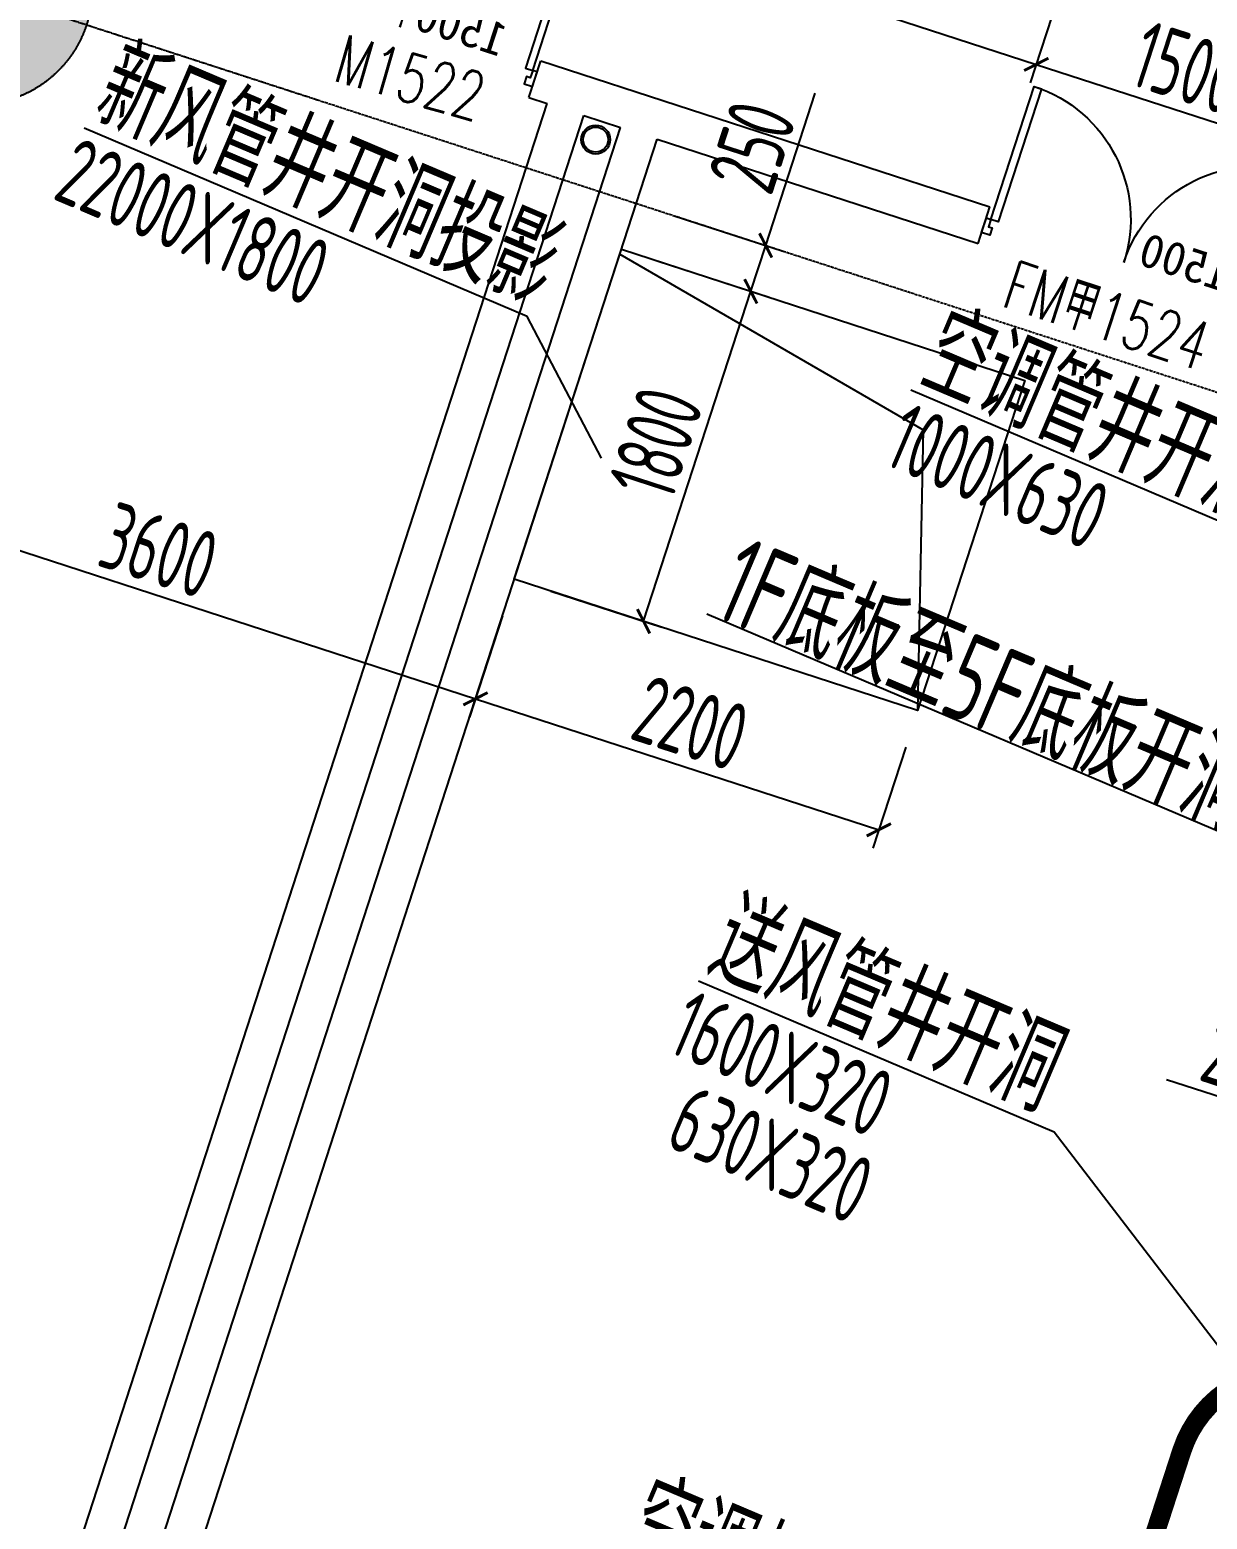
# Model space of a CAD drawing. Extents: x -3523 to 12007717, y -6694179 to 21431.
# Drawn here: x 11934658 to 11940766, y -6388192 to -6380466 of the extents above; entities that cross this region are included whole.
import ezdxf
from ezdxf.enums import TextEntityAlignment as Align
from ezdxf.xclip import XClip

# ---------------------------------------------------------------- set-up
doc = ezdxf.new("R2010")
doc.units = 0
doc.header["$LTSCALE"] = 10
doc.header["$MEASUREMENT"] = 0
doc.header["$XCLIPFRAME"] = 0
doc.linetypes.add('A3-RG-axis-100$0$CENTER', pattern=[2, 1.25, -0.25, 0.25, -0.25])
doc.linetypes.add('DASHED2', pattern=[0.375, 0.25, -0.125])
for name, color, linetype in [('A-CLOD', 200, 'Continuous'), ('A3-RB-4F-100$0$A-DIMS-100', 1, 'Continuous'), ('A3-RG-axis-100$0$A-GRID', 1, 'A3-RG-axis-100$0$CENTER'), ('A3-RI-4F$0$A-DOOR', 32, 'Continuous'), ('A3-RI-4F$0$A-WALL', 7, 'Continuous'), ('A3-RM-4F$0$0P-1', 191, 'Continuous'), ('A3-RM-4F$0$0P-FE-FH-V', 141, 'Continuous'), ('A3-RM-4F$0$A-EQPM', 55, 'Continuous'), ('A3-RS-1F$0$A-HATH-GRAY', 8, 'Continuous'), ('A3-RS-1F$0$A-WALL', 7, 'Continuous'), ('A3-SYMB-4F-100$0$A-SYMB', 4, 'Continuous'), ('A3-SYMB-4F-100$0$A-SYMB-AREA', 4, 'Continuous'), ('A3-SYMB-4F-100$0$A-SYMB-DOOR', 3, 'Continuous'), ('A3-SYMB-4F-100$0$A-SYMB-DOOR1', 3, 'Continuous'), ('A3-SYMB-4F-100$0$A-SYMB-DOOR2', 3, 'Continuous'), ('A3-SYMB-4F-100$0$A-SYMB-DOOR3', 3, 'Continuous'), ('A3-SYMB-4F-100$0$A-SYMB-NAME', 4, 'Continuous'), ('A3-SYMB-4F-100$0$A-SYMB-NAME-E', 4, 'Continuous')]:
    doc.layers.add(name, color=color, linetype=linetype)
doc.styles.add('A3-RB-4F-100$0$XD2008', font='xd-hzs.shx', dxfattribs={"width": 0.7, "bigfont": 'xd-hztxt.shx'})
doc.styles.add('A3-RI-4F$0$Standard', font='')
doc.styles.add('A3-SYMB-4F-100$0$ECADI', font='hzs.shx', dxfattribs={"width": 0.7, "bigfont": 'hztxt.shx'})
doc.styles.add('A3-SYMB-4F-100$0$ECADI-TXT', font='simplex.shx', dxfattribs={"bigfont": 'hztxt.shx'})
doc.styles.get('A3-RI-4F$0$Standard').set_extended_font_data('SimSun')
doc.dimstyles.new('A3-RB-4F-100$0$XD100$0', dxfattribs={"dimscale": 100, "dimtxt": 3.5, "dimasz": 1, "dimexe": 1, "dimexo": 2, "dimgap": 0.5, "dimtad": 1, "dimdec": 0, "dimdsep": 46, "dimtxsty": 'A3-RB-4F-100$0$XD2008', "dimblk1": 'A3-RB-4F-100$0$_ARCHTICK', "dimblk2": 'A3-RB-4F-100$0$_ARCHTICK', "dimsah": 1, "dimcen": 2.5, "dimclrt": 4, "dimaunit": 1, "dimadec": 0, "dimazin": 0, "dimtfac": 1, "dimtdec": 0, "dimtix": 1, "dimtmove": 0, "dimatfit": 3, "dimfxl": 0, "dimtolj": 1, "dimtzin": 0, "dimarcsym": 0})

# ---------------------------------------------------------------- blocks, each defined once
blk = doc.blocks.new('A3-RI-4F$0$J-双扇门-1500')
for points in [[(25, 80), (25, 805), (65, 805), (65, 80)], [(1475, 80), (1475, 805), (1435, 805), (1435, 80)], [(0, 80), (25, 80), (25, 40), (45, 40), (45, 0), (0, 0)], [(1500, 80), (1475, 80), (1475, 40), (1455, 40), (1455, 0), (1500, 0)]]:
    blk.add_lwpolyline(points, close=True)
for centre, start, end in [((25, 80), 0, 90), ((1475, 80), 90, 180)]:
    blk.add_arc(centre, 725, start, end)
at = {"layer": 'Defpoints', "style": 'A3-RI-4F$0$Standard'}
blk.add_text('1500', height=175, rotation=360, dxfattribs=at).set_placement((210.4, 93.8))
blk = doc.blocks.new('A3-RI-4F')
at = {"layer": 'A3-RI-4F$0$A-WALL'}
for p, q in [((11937247.3, -6380818), (11937309.1, -6380627.7)), ((11937309.1, -6380627.7), (11939639.2, -6381384.8)), ((11932629.9, -6395352.5), (11937342.4, -6380848.9)), ((11937247.3, -6380818), (11937342.4, -6380848.9)), ((11932820.1, -6395414.3), (11937532.7, -6380910.7)), ((11937532.7, -6380910.7), (11937722.9, -6380972.5)), ((11933010.4, -6395476.1), (11937722.9, -6380972.5)), ((11933138.8, -6395728.1), (11937913.1, -6381034.3)), ((11937913.1, -6381034.3), (11939577.4, -6381575)), ((11939577.4, -6381575), (11939639.2, -6381384.8))]:
    blk.add_line(p, q, dxfattribs=at)
at = {"layer": 'A3-RI-4F$0$A-DOOR', "xscale": -1, "rotation": 341.9999999983989}
for p in [(11937265.9, -6380760.9), (11941022.6, -6381981.5)]:
    blk.add_blockref('A3-RI-4F$0$J-双扇门-1500', p, dxfattribs=at)
blk = doc.blocks.new('A3-RG-axis-100')
at = {"layer": 'A3-RG-axis-100$0$A-GRID'}
blk.add_line((11908702.6, -6371911.2), (12006585.7, -6403715.4), dxfattribs=at)
blk = doc.blocks.new('A3-SYMB-4F-100$0$ECADI-TAG-ROOM')
at = {"layer": 'A3-SYMB-4F-100$0$A-SYMB-AREA', "style": 'A3-SYMB-4F-100$0$ECADI', "width": 0.7}
blk.add_attdef('340M2', text='', height=2.5, dxfattribs=at).set_placement((7.167, -1.75), align=Align.MIDDLE_LEFT)
at = {"layer": 'A3-SYMB-4F-100$0$A-SYMB-NAME', "style": 'A3-SYMB-4F-100$0$ECADI', "width": 0.7}
blk.add_attdef('CHINESENAME', (-5.125, 0.088), '', height=4.5, dxfattribs=at)
at = {"layer": 'A3-SYMB-4F-100$0$A-SYMB-NAME-E', "style": 'A3-SYMB-4F-100$0$ECADI', "width": 0.7}
for tag, p in [('ENGLISHHIGH', (-5.125, 8.04)), ('ENGLISHLOW', (-5.125, 4.84))]:
    blk.add_attdef(tag, p, '', height=2.5, dxfattribs=at)
blk = doc.blocks.new('A3-SYMB-4F-100$0$ECADI-TAG-DOOR')
at = {"layer": 'A3-SYMB-4F-100$0$A-SYMB-DOOR', "style": 'A3-SYMB-4F-100$0$ECADI-TXT', "width": 0.7}
for tag, p in [('门窗主编号1', (-6.414, 7.257)), ('门窗主编号2', (2.085, 7.257))]:
    blk.add_attdef(tag, p, '', height=2.5, dxfattribs=at)
at = {"layer": 'A3-SYMB-4F-100$0$A-SYMB-DOOR', "style": 'A3-SYMB-4F-100$0$ECADI-TXT', "width": 0.7, "flags": 1}
for tag, p in [('洞口尺寸(宽X高)', (-6.416, 1.62)), ('备注', (-6.394, -1.213))]:
    blk.add_attdef(tag, p, '', height=2.5, dxfattribs=at)
at = {"layer": 'A3-SYMB-4F-100$0$A-SYMB-DOOR1', "style": 'A3-SYMB-4F-100$0$ECADI-TXT', "width": 0.7}
blk.add_attdef('门窗辅编号1', (-6.414, 4.413), '', height=2.5, dxfattribs=at)
at = {"layer": 'A3-SYMB-4F-100$0$A-SYMB-DOOR2', "style": 'A3-SYMB-4F-100$0$ECADI-TXT', "width": 0.7}
blk.add_attdef('门窗辅编号2', (-2.861, 4.413), '', height=2.5, dxfattribs=at)
at = {"layer": 'A3-SYMB-4F-100$0$A-SYMB-DOOR3', "style": 'A3-SYMB-4F-100$0$ECADI-TXT', "width": 0.7}
blk.add_attdef('门窗辅编号3', (2.323, 4.413), '', height=2.5, dxfattribs=at)
blk = doc.blocks.new('A3-SYMB-4F-100')
at = {"layer": 'A3-SYMB-4F-100$0$A-SYMB'}
for points in [[(11937623.8, -6382688.3), (11937238, -6381952.8), (11934940, -6380977.3)], [(11941514.7, -6384113.4), (11941274.1, -6383204.6), (11939228.8, -6382336.4)], [(11943457.6, -6383885.5), (11941232.6, -6384797.2), (11938170.3, -6383497.3)], [(11941929.3, -6388737.4), (11939973, -6386184.6), (11938127, -6385401)]]:
    blk.add_lwpolyline(points, dxfattribs=at)
ref = blk.add_blockref('A3-SYMB-4F-100$0$ECADI-TAG-ROOM', (11935061, -6380986.7), dxfattribs=dict(at, xscale=-99.99999999989049, yscale=100.0000000001164, rotation=337.0000000008721))
ref.add_attrib('CHINESENAME', '新风管井开洞投影', (11934965.4, -6380936.6), dxfattribs={"height": 450, "rotation": 337, "style": 'A3-SYMB-4F-100$0$ECADI', "width": 0.7})
ref = blk.add_blockref('A3-SYMB-4F-100$0$ECADI-TAG-ROOM', (11934863.9, -6381390.3), dxfattribs=dict(at, xscale=-99.99999999989049, yscale=100.0000000001164, rotation=337.0000000008721))
ref.add_attrib('CHINESENAME', '22000X1800', (11934768.3, -6381340.2), dxfattribs={"height": 350, "rotation": 337, "style": 'A3-SYMB-4F-100$0$ECADI', "width": 0.7})
ref = blk.add_blockref('A3-SYMB-4F-100$0$ECADI-TAG-ROOM', (11939344.4, -6382360.8), dxfattribs=dict(at, xscale=-99.99999999989049, yscale=100.0000000001164, rotation=337.0000000008721))
ref.add_attrib('CHINESENAME', '空调管井开洞', (11939248.8, -6382310.7), dxfattribs={"height": 450, "rotation": 337, "style": 'A3-SYMB-4F-100$0$ECADI', "width": 0.7})
ref = blk.add_blockref('A3-SYMB-4F-100$0$ECADI-TAG-ROOM', (11939172.3, -6382766), dxfattribs=dict(at, xscale=-99.99999999989049, yscale=100.0000000001164, rotation=337.0000000008721))
ref.add_attrib('CHINESENAME', '1000X630', (11939076.7, -6382715.9), dxfattribs={"height": 350, "rotation": 337, "style": 'A3-SYMB-4F-100$0$ECADI', "width": 0.7})
ref = blk.add_blockref('A3-SYMB-4F-100$0$ECADI-TAG-ROOM', (11939091.5, -6383895.3), dxfattribs=dict(at, xscale=-99.99999999989046, yscale=100.0000000001164, rotation=337.0000000009601))
ref.add_attrib('CHINESENAME', '1F底板至5F底板开洞', (11938191.3, -6383503.7), dxfattribs={"height": 450, "rotation": 337, "style": 'A3-SYMB-4F-100$0$ECADI', "width": 0.7})
ref = blk.add_blockref('A3-SYMB-4F-100$0$ECADI-TAG-ROOM', (11938248, -6385410.3), dxfattribs=dict(at, xscale=-99.99999999989049, yscale=100.0000000001164, rotation=337.0000000008721))
ref.add_attrib('CHINESENAME', '送风管井开洞', (11938152.4, -6385360.2), dxfattribs={"height": 450, "rotation": 337, "style": 'A3-SYMB-4F-100$0$ECADI', "width": 0.7})
ref = blk.add_blockref('A3-SYMB-4F-100$0$ECADI-TAG-ROOM', (11938050.9, -6385813.9), dxfattribs=dict(at, xscale=-99.99999999989049, yscale=100.0000000001164, rotation=337.0000000008721))
ref.add_attrib('CHINESENAME', '1600X320', (11937955.3, -6385763.8), dxfattribs={"height": 350, "rotation": 337, "style": 'A3-SYMB-4F-100$0$ECADI', "width": 0.7})
ref = blk.add_blockref('A3-SYMB-4F-100$0$ECADI-TAG-ROOM', (11938041.3, -6386303.6), dxfattribs=dict(at, xscale=-99.99999999989049, yscale=100.0000000001164, rotation=337.0000000008721))
ref.add_attrib('CHINESENAME', '630X320', (11937945.7, -6386253.5), dxfattribs={"height": 350, "rotation": 337, "style": 'A3-SYMB-4F-100$0$ECADI', "width": 0.7})
ref = blk.add_blockref('A3-SYMB-4F-100$0$ECADI-TAG-ROOM', (11938186.1, -6388579.5), dxfattribs=dict(at, xscale=99.99999999989046, yscale=100.0000000001164, rotation=337))
ref.add_attrib('CHINESENAME', '空调机房', (11937717.8, -6388371.1), dxfattribs={"height": 450, "rotation": 337, "style": 'A3-SYMB-4F-100$0$ECADI', "width": 0.7})
at = {"layer": 'A3-SYMB-4F-100$0$A-SYMB-DOOR'}
ref = blk.add_blockref('A3-SYMB-4F-100$0$ECADI-TAG-DOOR', (11936993.6, -6381706.7), dxfattribs=dict(at, xscale=99.99999999997293, yscale=100, zscale=100, rotation=344.0251775405333))
ref.add_attrib('门窗主编号1', 'M1522', dxfattribs={"height": 250, "rotation": 344.02518, "style": 'A3-SYMB-4F-100$0$ECADI-TXT', "width": 0.7}).set_placement((11936973, -6380943.1), align=Align.RIGHT)
ref = blk.add_blockref('A3-SYMB-4F-100$0$ECADI-TAG-DOOR', (11940718.1, -6383000.5), dxfattribs=dict(at, xscale=99.9999999999729, yscale=100, zscale=100, rotation=341.8379650759512))
ref.add_attrib('门窗主编号1', 'FM甲1524', dxfattribs={"height": 250, "rotation": 341.83797, "style": 'A3-SYMB-4F-100$0$ECADI-TXT', "width": 0.7}).set_placement((11940726.7, -6382236.7), align=Align.RIGHT)
blk = doc.blocks.new('A3-RM-4F$0$DFA')
at = {"layer": 'A3-RM-4F$0$0P-FE-FH-V'}
for radius in [75, 65]:
    blk.add_circle((0, 0), radius, dxfattribs=at)
blk = doc.blocks.new('A3-RM-4F')
at = {"layer": 'A3-RM-4F$0$A-EQPM'}
blk.add_lwpolyline([(11937727.7, -6381604.9), (11939820, -6382284.7), (11939263.8, -6383996.6), (11937171.4, -6383316.8)], close=True, dxfattribs=at)
blk.add_lwpolyline([(11937719.3, -6381630.7), (11939293, -6382542.2), (11939263.8, -6383996.6)], dxfattribs=at)
at = {"layer": 'A3-RM-4F$0$0P-1'}
blk.add_blockref('A3-RM-4F$0$DFA', (11937593.8, -6381035.7), dxfattribs=at)
at = {"layer": 'A3-RM-4F$0$0P-FE-FH-V'}
blk.add_blockref('A3-RM-4F$0$DFA', (11937593.8, -6381035.7), dxfattribs=at)
blk = doc.blocks.new('A3-RB-4F-100$0$_ARCHTICK')
at = {"color": 0, "linetype": 'ByBlock', "const_width": 0.15}
blk.add_lwpolyline([(-0.5, -0.5), (0.5, 0.5)], dxfattribs=at)
blk = doc.blocks.new('*D2627')
at = {"layer": 'A3-RB-4F-100$0$A-DIMS-100', "color": 0, "lineweight": -2}
for p, q in [((11939988.4, -6380310.3), (11939848.5, -6380740.7)), ((11939879.4, -6380645.6), (11941306, -6381109.1)), ((11941414.9, -6380773.9), (11941275.1, -6381204.2))]:
    blk.add_line(p, q, dxfattribs=at)
at = {"layer": 'Defpoints', "color": 0}
for p in [(11940050.2, -6380120.1), (11941476.7, -6380583.7), (11941306, -6381109.1)]:
    blk.add_point(p, dxfattribs=at)
at = {"layer": 'A3-RB-4F-100$0$A-DIMS-100', "color": 0, "lineweight": -2, "xscale": 100, "yscale": 100, "zscale": 100}
for p, rotation in [((11939879.4, -6380645.6), 162.0000000001685), ((11941306, -6381109.1), 342.0000000001685)]:
    blk.add_blockref('A3-RB-4F-100$0$_ARCHTICK', p, dxfattribs=dict(at, rotation=rotation))
at = {"layer": 'A3-RB-4F-100$0$A-DIMS-100', "color": 4, "insert": (11940662.2, -6380663.4), "char_height": 350, "attachment_point": 5, "rotation": 342, "style": 'A3-RB-4F-100$0$XD2008'}
blk.add_mtext('\\A1;1500', dxfattribs=at)
blk = doc.blocks.new('*D2564')
at = {"layer": 'A3-RB-4F-100$0$A-DIMS-100', "color": 0, "lineweight": -2}
for p, q in [((11938324, -6379769.6), (11938184.2, -6380199.9)), ((11938215.1, -6380104.8), (11939879.4, -6380645.6)), ((11939988.4, -6380310.3), (11939848.5, -6380740.7))]:
    blk.add_line(p, q, dxfattribs=at)
at = {"layer": 'Defpoints', "color": 0}
for p in [(11938385.8, -6379579.4), (11940050.2, -6380120.1), (11939879.4, -6380645.6)]:
    blk.add_point(p, dxfattribs=at)
at = {"layer": 'A3-RB-4F-100$0$A-DIMS-100', "color": 0, "lineweight": -2, "xscale": 100, "yscale": 100, "zscale": 100}
for p, rotation in [((11938215.1, -6380104.8), 162.0000000001638), ((11939879.4, -6380645.6), 342.0000000001638)]:
    blk.add_blockref('A3-RB-4F-100$0$_ARCHTICK', p, dxfattribs=dict(at, rotation=rotation))
at = {"layer": 'A3-RB-4F-100$0$A-DIMS-100', "color": 4, "insert": (11939116.8, -6380161.2), "char_height": 350, "attachment_point": 5, "rotation": 342, "style": 'A3-RB-4F-100$0$XD2008'}
blk.add_mtext('\\A1;1750', dxfattribs=at)
blk = doc.blocks.new('*D2579')
at = {"layer": 'A3-RB-4F-100$0$A-DIMS-100', "color": 0, "lineweight": -2}
for p, q in [((11941439.4, -6386199.9), (11940554.9, -6385912.6)), ((11941243.1, -6386804.2), (11941470.3, -6386104.8)), ((11941433.3, -6386866), (11941660.5, -6386166.6)), ((11941629.6, -6386261.7), (11941439.4, -6386199.9))]:
    blk.add_line(p, q, dxfattribs=at)
at = {"layer": 'Defpoints', "color": 0}
for p in [(11941629.6, -6386261.7), (11941181.2, -6386994.4), (11941371.5, -6387056.2)]:
    blk.add_point(p, dxfattribs=at)
at = {"layer": 'A3-RB-4F-100$0$A-DIMS-100', "color": 0, "lineweight": -2, "xscale": 100, "yscale": 100, "zscale": 100}
for p, rotation in [((11941439.4, -6386199.9), 161.9999999997568), ((11941629.6, -6386261.7), 341.9999999997568)]:
    blk.add_blockref('A3-RB-4F-100$0$_ARCHTICK', p, dxfattribs=dict(at, rotation=rotation))
at = {"layer": 'A3-RB-4F-100$0$A-DIMS-100', "color": 4, "insert": (11940971.6, -6385811.4), "char_height": 350, "attachment_point": 5, "rotation": 342, "style": 'A3-RB-4F-100$0$XD2008'}
blk.add_mtext('\\A1;200', dxfattribs=at)
blk = doc.blocks.new('*D2520')
at = {"layer": 'A3-RB-4F-100$0$A-DIMS-100', "color": 0, "lineweight": -2}
for p, q in [((11933685.8, -6382394.6), (11933515.4, -6382919.2)), ((11933546.3, -6382824.1), (11936970.1, -6383936.5)), ((11937109.6, -6383507), (11936939.2, -6384031.6))]:
    blk.add_line(p, q, dxfattribs=at)
at = {"layer": 'Defpoints', "color": 0}
for p in [(11933747.6, -6382204.3), (11937171.4, -6383316.8), (11936970.1, -6383936.5)]:
    blk.add_point(p, dxfattribs=at)
at = {"layer": 'A3-RB-4F-100$0$A-DIMS-100', "color": 0, "lineweight": -2, "xscale": 100, "yscale": 100, "zscale": 100}
for p, rotation in [((11933546.3, -6382824.1), 161.9999999997816), ((11936970.1, -6383936.5), 341.9999999997816)]:
    blk.add_blockref('A3-RB-4F-100$0$_ARCHTICK', p, dxfattribs=dict(at, rotation=rotation))
at = {"layer": 'A3-RB-4F-100$0$A-DIMS-100', "color": 4, "insert": (11935327.7, -6383166.3), "char_height": 350, "attachment_point": 5, "rotation": 342, "style": 'A3-RB-4F-100$0$XD2008'}
blk.add_mtext('\\A1;3600', dxfattribs=at)
blk = doc.blocks.new('*D2521')
at = {"layer": 'A3-RB-4F-100$0$A-DIMS-100', "color": 0, "lineweight": -2}
for p, q in [((11937109.6, -6383507), (11936939.2, -6384031.6)), ((11936970.1, -6383936.5), (11939062.4, -6384616.4)), ((11939202, -6384186.8), (11939031.5, -6384711.5))]:
    blk.add_line(p, q, dxfattribs=at)
at = {"layer": 'Defpoints', "color": 0}
for p in [(11937171.4, -6383316.8), (11939263.8, -6383996.6), (11939062.4, -6384616.4)]:
    blk.add_point(p, dxfattribs=at)
at = {"layer": 'A3-RB-4F-100$0$A-DIMS-100', "color": 0, "lineweight": -2, "xscale": 100, "yscale": 100, "zscale": 100}
for p, rotation in [((11936970.1, -6383936.5), 161.9999999997829), ((11939062.4, -6384616.4), 341.999999999783)]:
    blk.add_blockref('A3-RB-4F-100$0$_ARCHTICK', p, dxfattribs=dict(at, rotation=rotation))
at = {"layer": 'A3-RB-4F-100$0$A-DIMS-100', "color": 4, "insert": (11938085.8, -6384062.5), "char_height": 350, "attachment_point": 5, "rotation": 342, "style": 'A3-RB-4F-100$0$XD2008'}
blk.add_mtext('\\A1;2200', dxfattribs=at)
blk = doc.blocks.new('*D2522')
at = {"layer": 'A3-RB-4F-100$0$A-DIMS-100', "color": 0, "lineweight": -2}
for p, q in [((11937917.9, -6381666.7), (11938493.4, -6381853.7)), ((11937842.1, -6383534.7), (11938398.3, -6381822.8)), ((11937361.6, -6383378.6), (11937937.2, -6383565.6))]:
    blk.add_line(p, q, dxfattribs=at)
at = {"layer": 'Defpoints', "color": 0}
for p in [(11937727.7, -6381604.9), (11938398.3, -6381822.8), (11937171.4, -6383316.8)]:
    blk.add_point(p, dxfattribs=at)
at = {"layer": 'A3-RB-4F-100$0$A-DIMS-100', "color": 0, "lineweight": -2, "xscale": 100, "yscale": 100, "zscale": 100}
for p, rotation in [((11938398.3, -6381822.8), 71.99999999979217), ((11937842.1, -6383534.7), 251.9999999997922)]:
    blk.add_blockref('A3-RB-4F-100$0$_ARCHTICK', p, dxfattribs=dict(at, rotation=rotation))
at = {"layer": 'A3-RB-4F-100$0$A-DIMS-100', "color": 4, "insert": (11937906.2, -6382609.2), "char_height": 350, "attachment_point": 5, "rotation": 72, "style": 'A3-RB-4F-100$0$XD2008'}
blk.add_mtext('\\A1;1800', dxfattribs=at)
blk = doc.blocks.new('*D2523')
at = {"layer": 'A3-RB-4F-100$0$A-DIMS-100', "color": 0, "lineweight": -2}
for p, q in [((11938475.6, -6381585), (11938732.1, -6380795.7)), ((11937995.1, -6381428.9), (11938570.7, -6381616)), ((11938398.3, -6381822.8), (11938475.6, -6381585)), ((11937917.9, -6381666.7), (11938493.4, -6381853.7))]:
    blk.add_line(p, q, dxfattribs=at)
at = {"layer": 'Defpoints', "color": 0}
for p in [(11937804.9, -6381367.1), (11937727.7, -6381604.9), (11938475.6, -6381585)]:
    blk.add_point(p, dxfattribs=at)
at = {"layer": 'A3-RB-4F-100$0$A-DIMS-100', "color": 0, "lineweight": -2, "xscale": 100, "yscale": 100, "zscale": 100}
for p, rotation in [((11938475.6, -6381585), 71.99999999985558), ((11938398.3, -6381822.8), 251.9999999998556)]:
    blk.add_blockref('A3-RB-4F-100$0$_ARCHTICK', p, dxfattribs=dict(at, rotation=rotation))
at = {"layer": 'A3-RB-4F-100$0$A-DIMS-100', "color": 4, "insert": (11938405.3, -6381073.3), "char_height": 350, "attachment_point": 5, "rotation": 72, "style": 'A3-RB-4F-100$0$XD2008'}
blk.add_mtext('\\A1;250', dxfattribs=at)
blk = doc.blocks.new('A3-RS-1F')
at = {"layer": 'A3-RS-1F$0$A-HATH-GRAY'}
h = blk.add_hatch(color=256, dxfattribs=at)
edge = h.paths.add_edge_path()
edge.add_arc((11934381.1, -6380254.7), 600, 0, 360)
at = {"layer": 'A3-RS-1F$0$A-WALL'}
blk.add_circle((11934381.1, -6380254.7), 600, dxfattribs=at)
blk = doc.blocks.new('A3-RB-4F-100')
at = {"layer": 'A3-RB-4F-100$0$A-DIMS-100'}
for p1, p2, distance, override, picture, middle in [((11938385.8, -6379579.4), (11940050.2, -6380120.1), -552.5, {"dimasz": 1, "dimadec": 3}, '*D2564', (11939116.8, -6380161.2)), ((11940050.2, -6380120.1), (11941476.7, -6380583.7), -552.5, {"dimasz": 1, "dimadec": 3}, '*D2627', (11940662.2, -6380663.4)), ((11937171.4, -6383316.8), (11937727.7, -6381604.9), -705.2, {"dimadec": 3}, '*D2522', (11937906.2, -6382609.2)), ((11933747.6, -6382204.3), (11937171.4, -6383316.8), -651.6, {"dimadec": 3}, '*D2520', (11935327.7, -6383166.3)), ((11937171.4, -6383316.8), (11939263.8, -6383996.6), -651.6, {"dimadec": 3}, '*D2521', (11938085.8, -6384062.5))]:
    dim = blk.add_aligned_dim(p1=p1, p2=p2, distance=distance, dimstyle='A3-RB-4F-100$0$XD100$0', override=override, dxfattribs=at)
    dim.commit()
    dim.dimension.update_dxf_attribs({"geometry": picture, "text_midpoint": middle})
for base, p1, p2, angle, override, picture, middle in [((11938475.6, -6381585), (11937727.7, -6381604.9), (11937804.9, -6381367.1), 72, {"dimadec": 3}, '*D2523', (11938619.3, -6381142.8)), ((11941629.6, -6386261.7), (11941181.2, -6386994.4), (11941371.5, -6387056.2), 342, {"dimasz": 1, "dimadec": 3}, '*D2579', (11940902, -6386025.3))]:
    dim = blk.add_linear_dim(base=base, p1=p1, p2=p2, angle=angle, dimstyle='A3-RB-4F-100$0$XD100$0', override=override, dxfattribs=at)
    dim.commit()
    dim.dimension.update_dxf_attribs({"geometry": picture, "text_midpoint": middle, "dimtype": 129})

msp = doc.modelspace()

# ---------------------------------------------------------------- linework, layer by layer
at = {"layer": 'A-CLOD', "linetype": 'DASHED2', "const_width": 100}
msp.add_lwpolyline([(11941390.6, -6387452.9), (11945318.2, -6388729.1, -0.414214), (11945703.5, -6389485.2), (11942727.4, -6398644.4, -0.414214), (11941971.4, -6399029.7), (11938043.7, -6397753.5, -0.414214), (11937658.5, -6396997.4), (11940634.5, -6387838.2, -0.414214)], format="xyb", close=True, dxfattribs=at)

# ---------------------------------------------------------------- block references
for name in ['A3-RB-4F-100', 'A3-RI-4F', 'A3-RG-axis-100', 'A3-SYMB-4F-100', 'A3-RM-4F']:
    msp.add_blockref(name, (0, 0))
ref = msp.add_blockref('A3-RS-1F', (0, 0))
XClip(ref).set_block_clipping_path([(11871425.4322899505, -6415321.6611522771), (11906602.3863900397, -6425223.3304480491), (11927660.6718041506, -6433885.5894491719), (11979180.2172092292, -6452870.0973187089), (12006666.0703704003, -6383055.1873073513), (11899640.5729718395, -6357118.50795958), (11882000.8699817006, -6406957.6178313009)])

doc.saveas('drawing.dxf')
